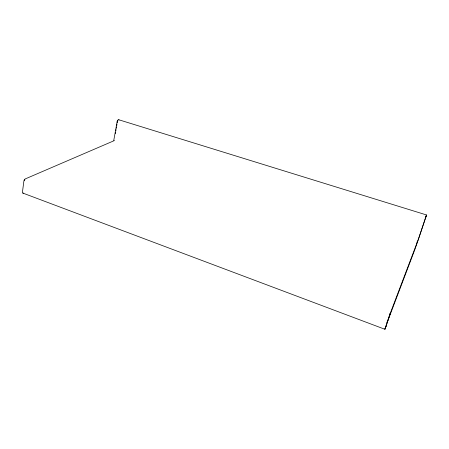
<?xml version="1.0" encoding="UTF-8"?>
<svg xmlns="http://www.w3.org/2000/svg" width="449" height="449" viewBox="0 0 449 449"><rect width="100%" height="100%" fill="white"/><g stroke="black" fill="none" stroke-linecap="round" stroke-linejoin="round"><path stroke-width="0.67" d="M384.911 329.28L385.405 327.781M117.127 121.651L113.687 140.879L25.301 178.898A2.071 1.28 -67.6 0 0 23.881 181.082L22.467 191.948A1.51 0.926 -66.7 0 0 23.466 193.064M115.376 133.611L115.606 132.27M115.836 130.928L116.061 129.587M116.291 128.246L116.521 126.899M116.746 125.557L116.976 124.216M117.206 122.874L117.43 121.533M418.636 238.582L426.55 214.97L118.716 119.737M386.634 322.141L387.234 322.36L390.203 313.408L385.197 328.444L386.202 325.778M385.018 328.915L385.208 328.314M425.815 217.041L426.348 215.481M389.586 315.17L389.693 314.861M386.488 324.941L386.662 324.475M418.608 238.66L414.82 249.638L387.234 322.36M418.541 238.823L425.837 216.951M386.623 324.605L386.196 325.856M386.387 325.25L387.487 321.995L387.335 322.393M389.777 314.558L418.384 239.289M425.91 216.76L426.326 215.61L426.039 216.362M386.241 325.671L384.916 329.28L22.893 193.098M426.185 215.969L426.544 214.964M416.801 242.078L417.289 242.241M117.133 121.651A1.824 0.937 -74 0 1 118.25 119.827L118.407 119.748A1.33 0.685 -74.1 0 1 118.996 120.068M24.364 180.722A1.296 0.803 -67.6 0 1 24.476 180.386M24.802 179.853A1.296 0.803 -67.6 0 1 24.919 179.735M114.231 140.324A1.066 0.544 -72.8 0 1 114.108 140.739M117.604 120.994A1.179 0.606 -74 0 1 117.846 120.601"/></g></svg>
